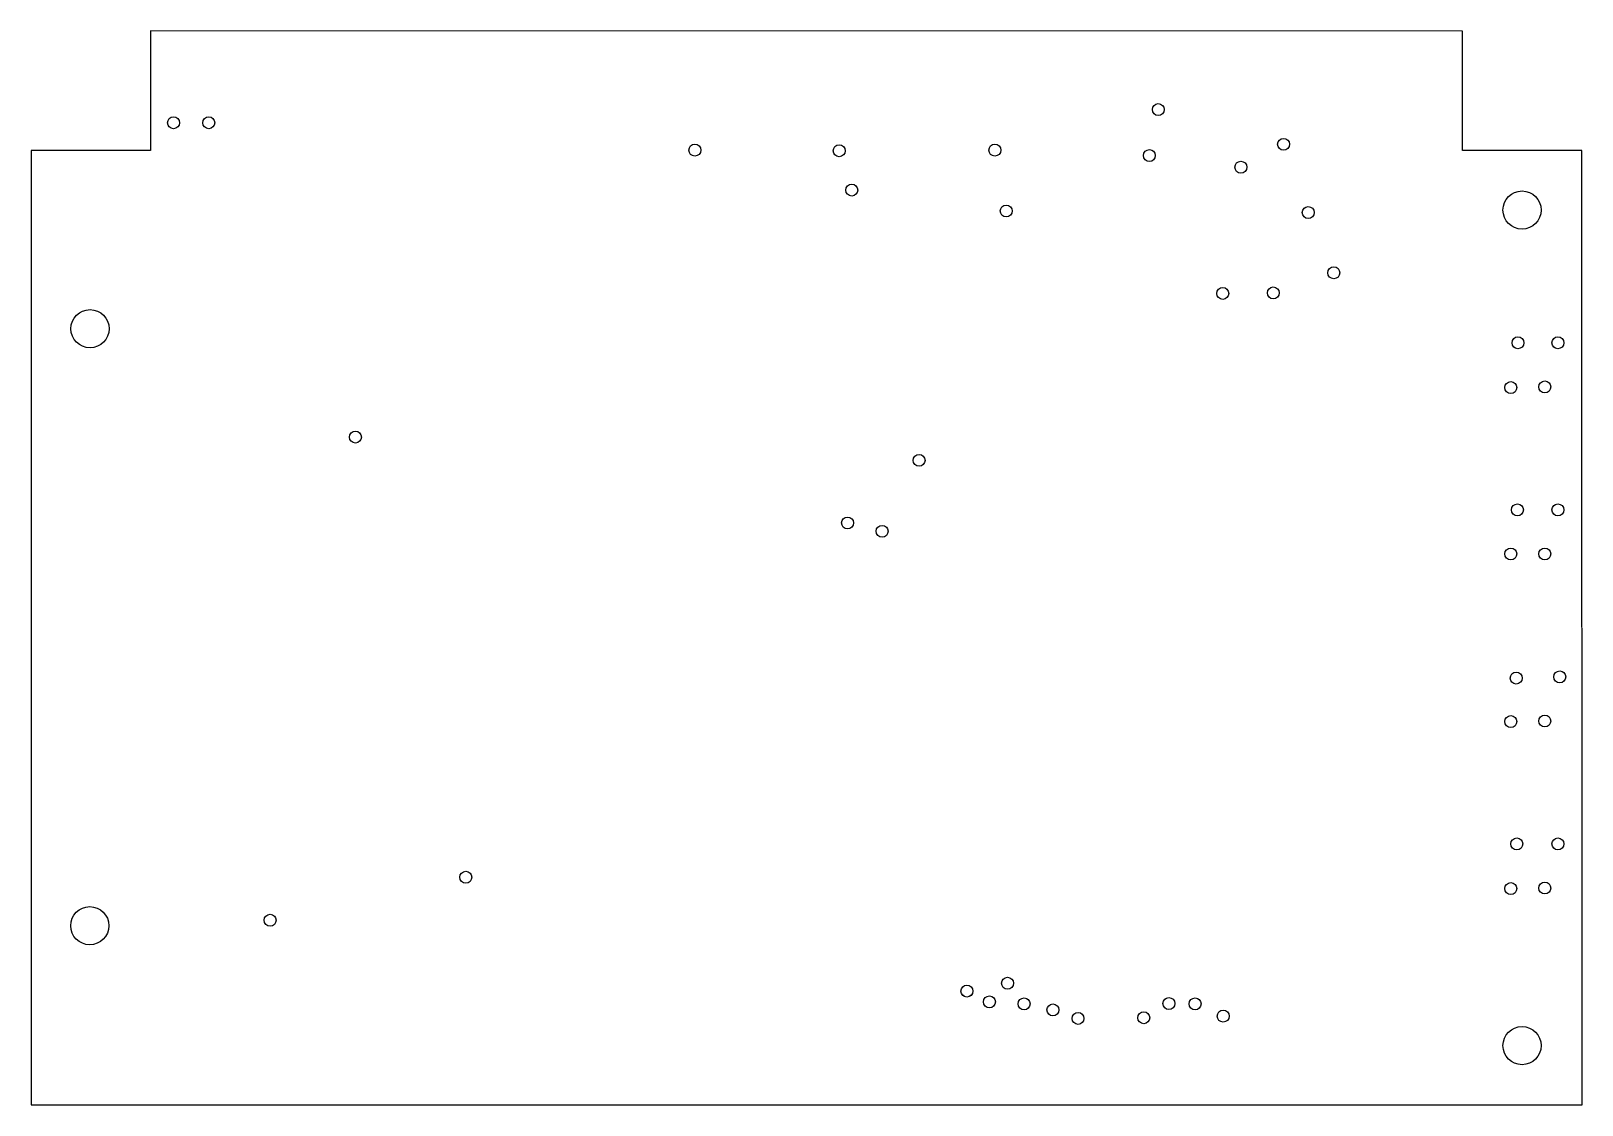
# Model space of a CAD drawing. Header units: millimetres. Extents: x -113 to 17, y -65 to 25.
import ezdxf

# ---------------------------------------------------------------- set-up
doc = ezdxf.new("R2010")
doc.units = ezdxf.units.MM
doc.layers.get('0').update_dxf_attribs({"linetype": 'CONTINUOUS'})

msp = doc.modelspace()

# ---------------------------------------------------------------- linework, layer by layer
for points in [[(-113.33, 14.79), (-113.33, -65.22), (16.68, -65.22), (16.67, 14.79), (6.67, 14.78), (6.67, 24.79), (-103.32, 24.8), (-103.32, 14.79)], [(16.68, -65.22), (16.67, 14.79), (6.67, 14.78), (6.67, 24.79), (-103.32, 24.8), (-103.32, 14.79), (-113.33, 14.79), (-113.33, -65.22)]]:
    msp.add_lwpolyline(points, close=True)
for centre, radius in [((-18.84, 18.21, 0), 0.5), ((-18.84, 18.21, 0), 0.5), ((-101.39, 17.11, 0), 0.5), ((-101.39, 17.11, 0), 0.5), ((-98.44, 17.11, 0), 0.5), ((-98.44, 17.11, 0), 0.5), ((-8.34, 15.3, 0), 0.5), ((-8.34, 15.3, 0), 0.5), ((-57.69, 14.81, 0), 0.5), ((-57.69, 14.81, 0), 0.5), ((-45.59, 14.76, 0), 0.5), ((-45.59, 14.76, 0), 0.5), ((-32.54, 14.81, 0), 0.5), ((-32.54, 14.81, 0), 0.5), ((-19.59, 14.36, 0), 0.5), ((-19.59, 14.36, 0), 0.5), ((-11.92, 13.38, 0), 0.5), ((-11.92, 13.38, 0), 0.5), ((-44.54, 11.46, 0), 0.5), ((-44.54, 11.46, 0), 0.5), ((11.65, 9.79, 0), 1.6), ((11.65, 9.79, 0), 1.6), ((-31.59, 9.71, 0), 0.5), ((-31.59, 9.71, 0), 0.5), ((-6.27, 9.58, 0), 0.5), ((-6.27, 9.58, 0), 0.5), ((-4.13, 4.53, 0), 0.5), ((-4.13, 4.53, 0), 0.5), ((-13.44, 2.8, 0), 0.5), ((-13.44, 2.8, 0), 0.5), ((-9.2, 2.84, 0), 0.5), ((-9.2, 2.84, 0), 0.5), ((-108.39, -0.16, 0), 1.6), ((-108.39, -0.16, 0), 1.6), ((11.31, -1.34, 0), 0.5), ((11.31, -1.34, 0), 0.5), ((14.66, -1.34, 0), 0.5), ((14.66, -1.34, 0), 0.5), ((10.71, -5.09, 0), 0.5), ((10.71, -5.09, 0), 0.5), ((13.56, -5.04, 0), 0.5), ((13.56, -5.04, 0), 0.5), ((-86.14, -9.24, 0), 0.5), ((-86.14, -9.24, 0), 0.5), ((-38.89, -11.19, 0), 0.5), ((-38.89, -11.19, 0), 0.5), ((11.26, -15.34, 0), 0.5), ((11.26, -15.34, 0), 0.5), ((14.66, -15.34, 0), 0.5), ((14.66, -15.34, 0), 0.5), ((-44.89, -16.44, 0), 0.5), ((-44.89, -16.44, 0), 0.5), ((-41.99, -17.14, 0), 0.5), ((-41.99, -17.14, 0), 0.5), ((10.71, -19.04, 0), 0.5), ((10.71, -19.04, 0), 0.5), ((13.56, -19.04, 0), 0.5), ((13.56, -19.04, 0), 0.5), ((11.16, -29.44, 0), 0.5), ((11.16, -29.44, 0), 0.5), ((14.81, -29.34, 0), 0.5), ((14.81, -29.34, 0), 0.5), ((10.71, -33.09, 0), 0.5), ((10.71, -33.09, 0), 0.5), ((13.56, -33.04, 0), 0.5), ((13.56, -33.04, 0), 0.5), ((11.21, -43.34, 0), 0.5), ((11.21, -43.34, 0), 0.5), ((14.66, -43.34, 0), 0.5), ((14.66, -43.34, 0), 0.5), ((-76.89, -46.14, 0), 0.5), ((-76.89, -46.14, 0), 0.5), ((10.71, -47.09, 0), 0.5), ((10.71, -47.09, 0), 0.5), ((13.56, -47.04, 0), 0.5), ((13.56, -47.04, 0), 0.5), ((-108.41, -50.2, 0), 1.6), ((-108.41, -50.2, 0), 1.6), ((-93.29, -49.74, 0), 0.5), ((-93.29, -49.74, 0), 0.5), ((-31.48, -55.02, 0), 0.5), ((-31.48, -55.02, 0), 0.5), ((-34.88, -55.68, 0), 0.503), ((-34.88, -55.68, 0), 0.5), ((-33, -56.58, 0), 0.5), ((-33, -56.58, 0), 0.5), ((-30.09, -56.75, 0), 0.5), ((-30.09, -56.75, 0), 0.5), ((-27.67, -57.26, 0), 0.5), ((-27.67, -57.26, 0), 0.5), ((-17.95, -56.72, 0), 0.5), ((-17.95, -56.72, 0), 0.5), ((-15.76, -56.75, 0), 0.5), ((-15.76, -56.75, 0), 0.5), ((-25.57, -57.97, 0), 0.5), ((-25.57, -57.97, 0), 0.5), ((-20.06, -57.91, 0), 0.5), ((-20.06, -57.91, 0), 0.5), ((-13.4, -57.78, 0), 0.5), ((-13.4, -57.78, 0), 0.5), ((11.65, -60.25, 0), 1.6), ((11.65, -60.25, 0), 1.6)]:
    msp.add_circle(centre, radius)

doc.saveas('drawing.dxf')
